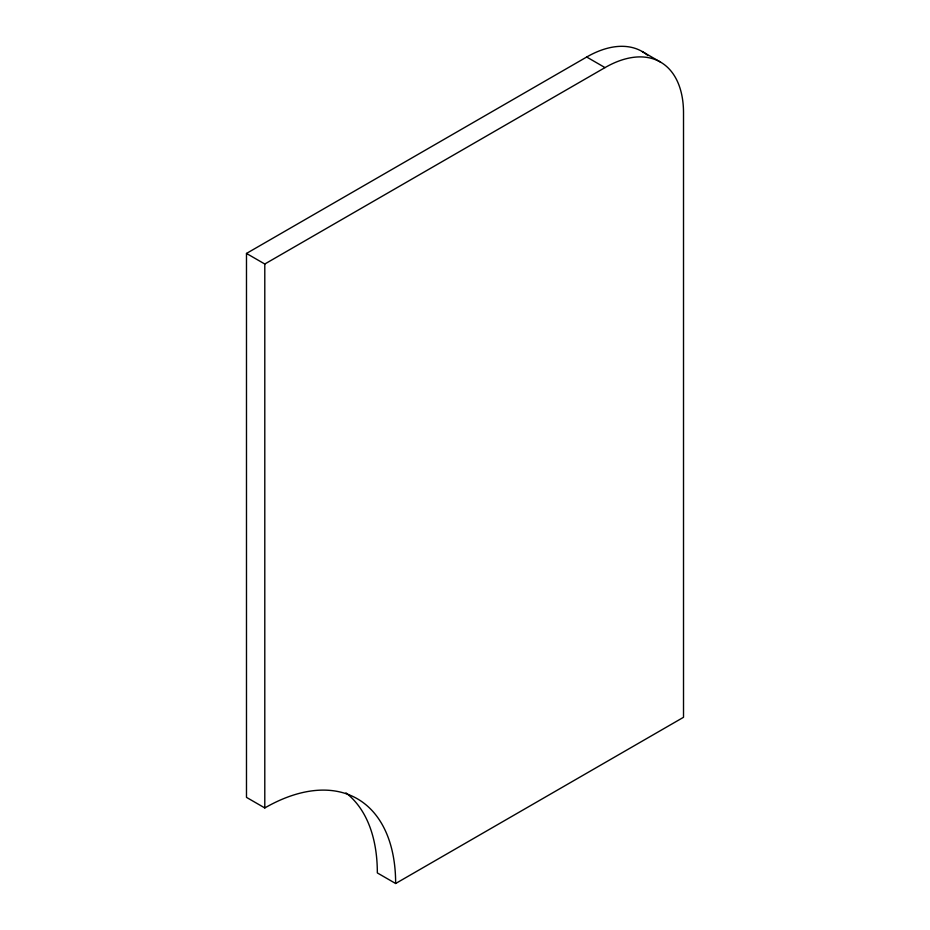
<?xml version="1.0" encoding="UTF-8"?>
<svg xmlns="http://www.w3.org/2000/svg" width="930" height="930" viewBox="0 0 930 930"><rect width="100%" height="100%" fill="white"/><g stroke="black" fill="none" stroke-linecap="round" stroke-linejoin="round"><path stroke-width="1.4" d="M586.691 57.021L605.012 67.599A111.03 64.1 -60 0 1 683.515 112.925L683.515 717.297L395.645 883.5A185.047 106.834 -60 0 0 264.794 807.949L246.485 797.37L246.485 253.437L586.691 57.021A111.03 64.1 -60 0 1 647.919 55.579M246.485 253.437L264.794 264.015L605.012 67.599M642.212 51.522L660.521 62.101M395.645 883.5L377.336 872.921A185.047 106.834 -60 0 0 345.983 792.895M264.794 264.015L264.794 807.949"/></g></svg>
